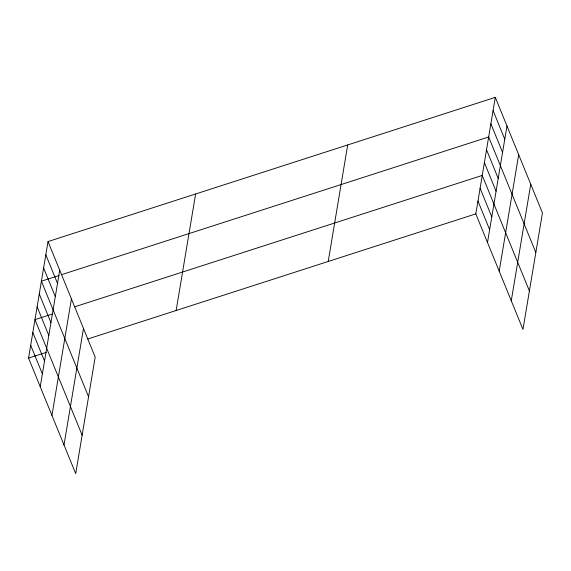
<?xml version="1.0" encoding="UTF-8"?>
<svg xmlns="http://www.w3.org/2000/svg" width="571" height="571" viewBox="0 0 571 571"><rect width="100%" height="100%" fill="white"/><g stroke="black" fill="none" stroke-linecap="round" stroke-linejoin="round"><path stroke-width="0.86" d="M48.028 241.562L95.186 357.118L75.707 473.644L28.55 358.081L48.028 241.562L495.293 97.356L542.45 212.919L522.972 329.438L475.814 213.882L495.293 97.356M40.241 386.724L59.719 270.204M51.947 415.41L71.425 298.89M64.002 444.959L83.48 328.439M176.146 310.496L195.625 193.976M328.218 261.468L347.696 144.948M487.506 242.525L506.984 125.998M499.204 271.204L518.682 154.684M511.266 300.753L530.745 184.233M59.12 275.472L41.405 281.182L88.562 396.738M61.647 274.651L488.669 136.976L535.826 252.532M52.689 313.922L34.981 319.632L82.138 435.188M74.615 306.848L482.238 175.425L529.403 290.989M28.55 358.081L46.258 352.371M87.591 339.046L475.814 213.882M493.087 110.567L504.771 139.21M490.874 123.771L502.566 152.414M486.528 149.795L498.212 178.438M484.386 162.614L496.071 191.256M480.097 188.244L491.788 216.887M477.956 201.063L489.647 229.706M45.823 254.766L57.507 283.409M43.61 267.97L55.301 296.613M39.263 293.994L50.955 322.636M37.122 306.813L48.806 335.455M32.833 332.45L44.524 361.093M30.691 345.269L42.382 373.905"/></g></svg>
